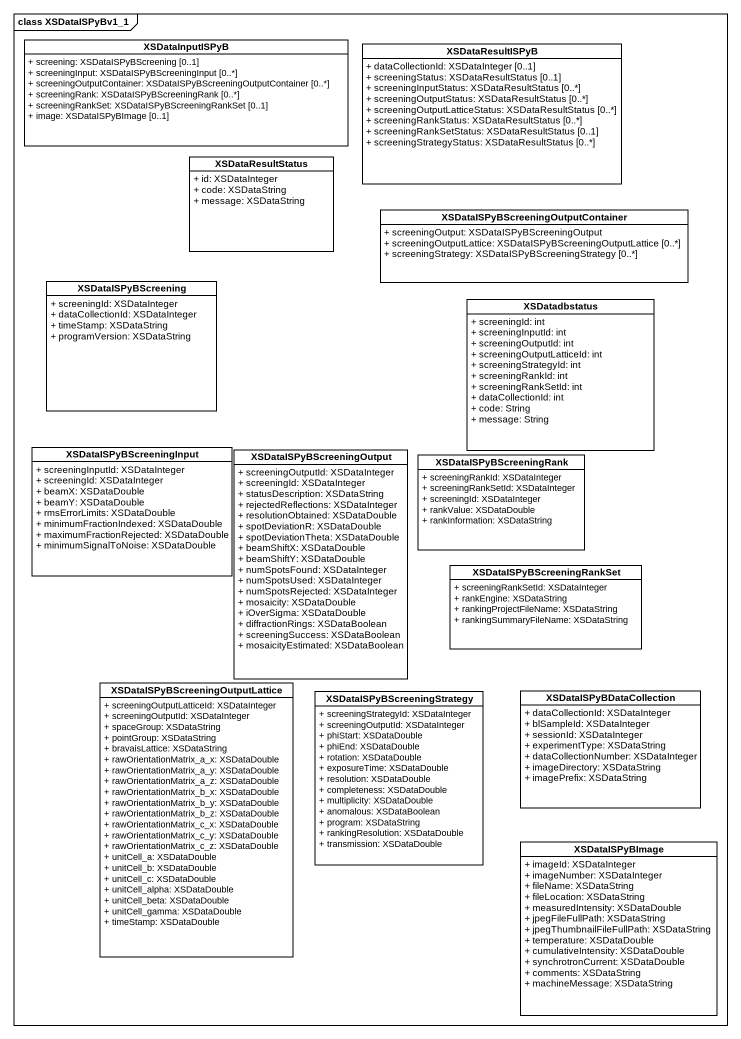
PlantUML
@startuml
mainframe class XSDataISPyBv1_1
hide circle
hide empty members
skinparam classAttributeIconSize 0
class XSDataInputISPyB {
  + screening: XSDataISPyBScreening [0..1]
  + screeningInput: XSDataISPyBScreeningInput [0..*]
  + screeningOutputContainer: XSDataISPyBScreeningOutputContainer [0..*]
  + screeningRank: XSDataISPyBScreeningRank [0..*]
  + screeningRankSet: XSDataISPyBScreeningRankSet [0..1]
  + image: XSDataISPyBImage [0..1]
}
class XSDataResultISPyB {
  + dataCollectionId: XSDataInteger [0..1]
  + screeningStatus: XSDataResultStatus [0..1]
  + screeningInputStatus: XSDataResultStatus [0..*]
  + screeningOutputStatus: XSDataResultStatus [0..*]
  + screeningOutputLatticeStatus: XSDataResultStatus [0..*]
  + screeningRankStatus: XSDataResultStatus [0..*]
  + screeningRankSetStatus: XSDataResultStatus [0..1]
  + screeningStrategyStatus: XSDataResultStatus [0..*]
}
class XSDataResultStatus {
  + id: XSDataInteger
  + code: XSDataString
  + message: XSDataString
}
class "XSDataISPyBScreeningOutputContainer" as XSDataISPyBScreeningOutputCo {
  + screeningOutput: XSDataISPyBScreeningOutput
  + screeningOutputLattice: XSDataISPyBScreeningOutputLattice [0..*]
  + screeningStrategy: XSDataISPyBScreeningStrategy [0..*]
}
class XSDataISPyBScreening {
  + screeningId: XSDataInteger
  + dataCollectionId: XSDataInteger
  + timeStamp: XSDataString
  + programVersion: XSDataString
}
class XSDatadbstatus {
  + screeningId: int
  + screeningInputId: int
  + screeningOutputId: int
  + screeningOutputLatticeId: int
  + screeningStrategyId: int
  + screeningRankId: int
  + screeningRankSetId: int
  + dataCollectionId: int
  + code: String
  + message: String
}
class XSDataISPyBScreeningInput {
  + screeningInputId: XSDataInteger
  + screeningId: XSDataInteger
  + beamX: XSDataDouble
  + beamY: XSDataDouble
  + rmsErrorLimits: XSDataDouble
  + minimumFractionIndexed: XSDataDouble
  + maximumFractionRejected: XSDataDouble
  + minimumSignalToNoise: XSDataDouble
}
class XSDataISPyBScreeningOutput {
  + screeningOutputId: XSDataInteger
  + screeningId: XSDataInteger
  + statusDescription: XSDataString
  + rejectedReflections: XSDataInteger
  + resolutionObtained: XSDataDouble
  + spotDeviationR: XSDataDouble
  + spotDeviationTheta: XSDataDouble
  + beamShiftX: XSDataDouble
  + beamShiftY: XSDataDouble
  + numSpotsFound: XSDataInteger
  + numSpotsUsed: XSDataInteger
  + numSpotsRejected: XSDataInteger
  + mosaicity: XSDataDouble
  + iOverSigma: XSDataDouble
  + diffractionRings: XSDataBoolean
  + screeningSuccess: XSDataBoolean
  + mosaicityEstimated: XSDataBoolean
}
class XSDataISPyBScreeningRank {
  + screeningRankId: XSDataInteger
  + screeningRankSetId: XSDataInteger
  + screeningId: XSDataInteger
  + rankValue: XSDataDouble
  + rankInformation: XSDataString
}
class XSDataISPyBScreeningRankSet {
  + screeningRankSetId: XSDataInteger
  + rankEngine: XSDataString
  + rankingProjectFileName: XSDataString
  + rankingSummaryFileName: XSDataString
}
class "XSDataISPyBScreeningOutputLattice" as XSDataISPyBScreeningOutputLa {
  + screeningOutputLatticeId: XSDataInteger
  + screeningOutputId: XSDataInteger
  + spaceGroup: XSDataString
  + pointGroup: XSDataString
  + bravaisLattice: XSDataString
  + rawOrientationMatrix_a_x: XSDataDouble
  + rawOrientationMatrix_a_y: XSDataDouble
  + rawOrientationMatrix_a_z: XSDataDouble
  + rawOrientationMatrix_b_x: XSDataDouble
  + rawOrientationMatrix_b_y: XSDataDouble
  + rawOrientationMatrix_b_z: XSDataDouble
  + rawOrientationMatrix_c_x: XSDataDouble
  + rawOrientationMatrix_c_y: XSDataDouble
  + rawOrientationMatrix_c_z: XSDataDouble
  + unitCell_a: XSDataDouble
  + unitCell_b: XSDataDouble
  + unitCell_c: XSDataDouble
  + unitCell_alpha: XSDataDouble
  + unitCell_beta: XSDataDouble
  + unitCell_gamma: XSDataDouble
  + timeStamp: XSDataDouble
}
class XSDataISPyBScreeningStrategy {
  + screeningStrategyId: XSDataInteger
  + screeningOutputId: XSDataInteger
  + phiStart: XSDataDouble
  + phiEnd: XSDataDouble
  + rotation: XSDataDouble
  + exposureTime: XSDataDouble
  + resolution: XSDataDouble
  + completeness: XSDataDouble
  + multiplicity: XSDataDouble
  + anomalous: XSDataBoolean
  + program: XSDataString
  + rankingResolution: XSDataDouble
  + transmission: XSDataDouble
}
class XSDataISPyBDataCollection {
  + dataCollectionId: XSDataInteger
  + blSampleId: XSDataInteger
  + sessionId: XSDataInteger
  + experimentType: XSDataString
  + dataCollectionNumber: XSDataInteger
  + imageDirectory: XSDataString
  + imagePrefix: XSDataString
}
class XSDataISPyBImage {
  + imageId: XSDataInteger
  + imageNumber: XSDataInteger
  + fileName: XSDataString
  + fileLocation: XSDataString
  + measuredIntensity: XSDataDouble
  + jpegFileFullPath: XSDataString
  + jpegThumbnailFileFullPath: XSDataString
  + temperature: XSDataDouble
  + cumulativeIntensity: XSDataDouble
  + synchrotronCurrent: XSDataDouble
  + comments: XSDataString
  + machineMessage: XSDataString
}
@enduml
